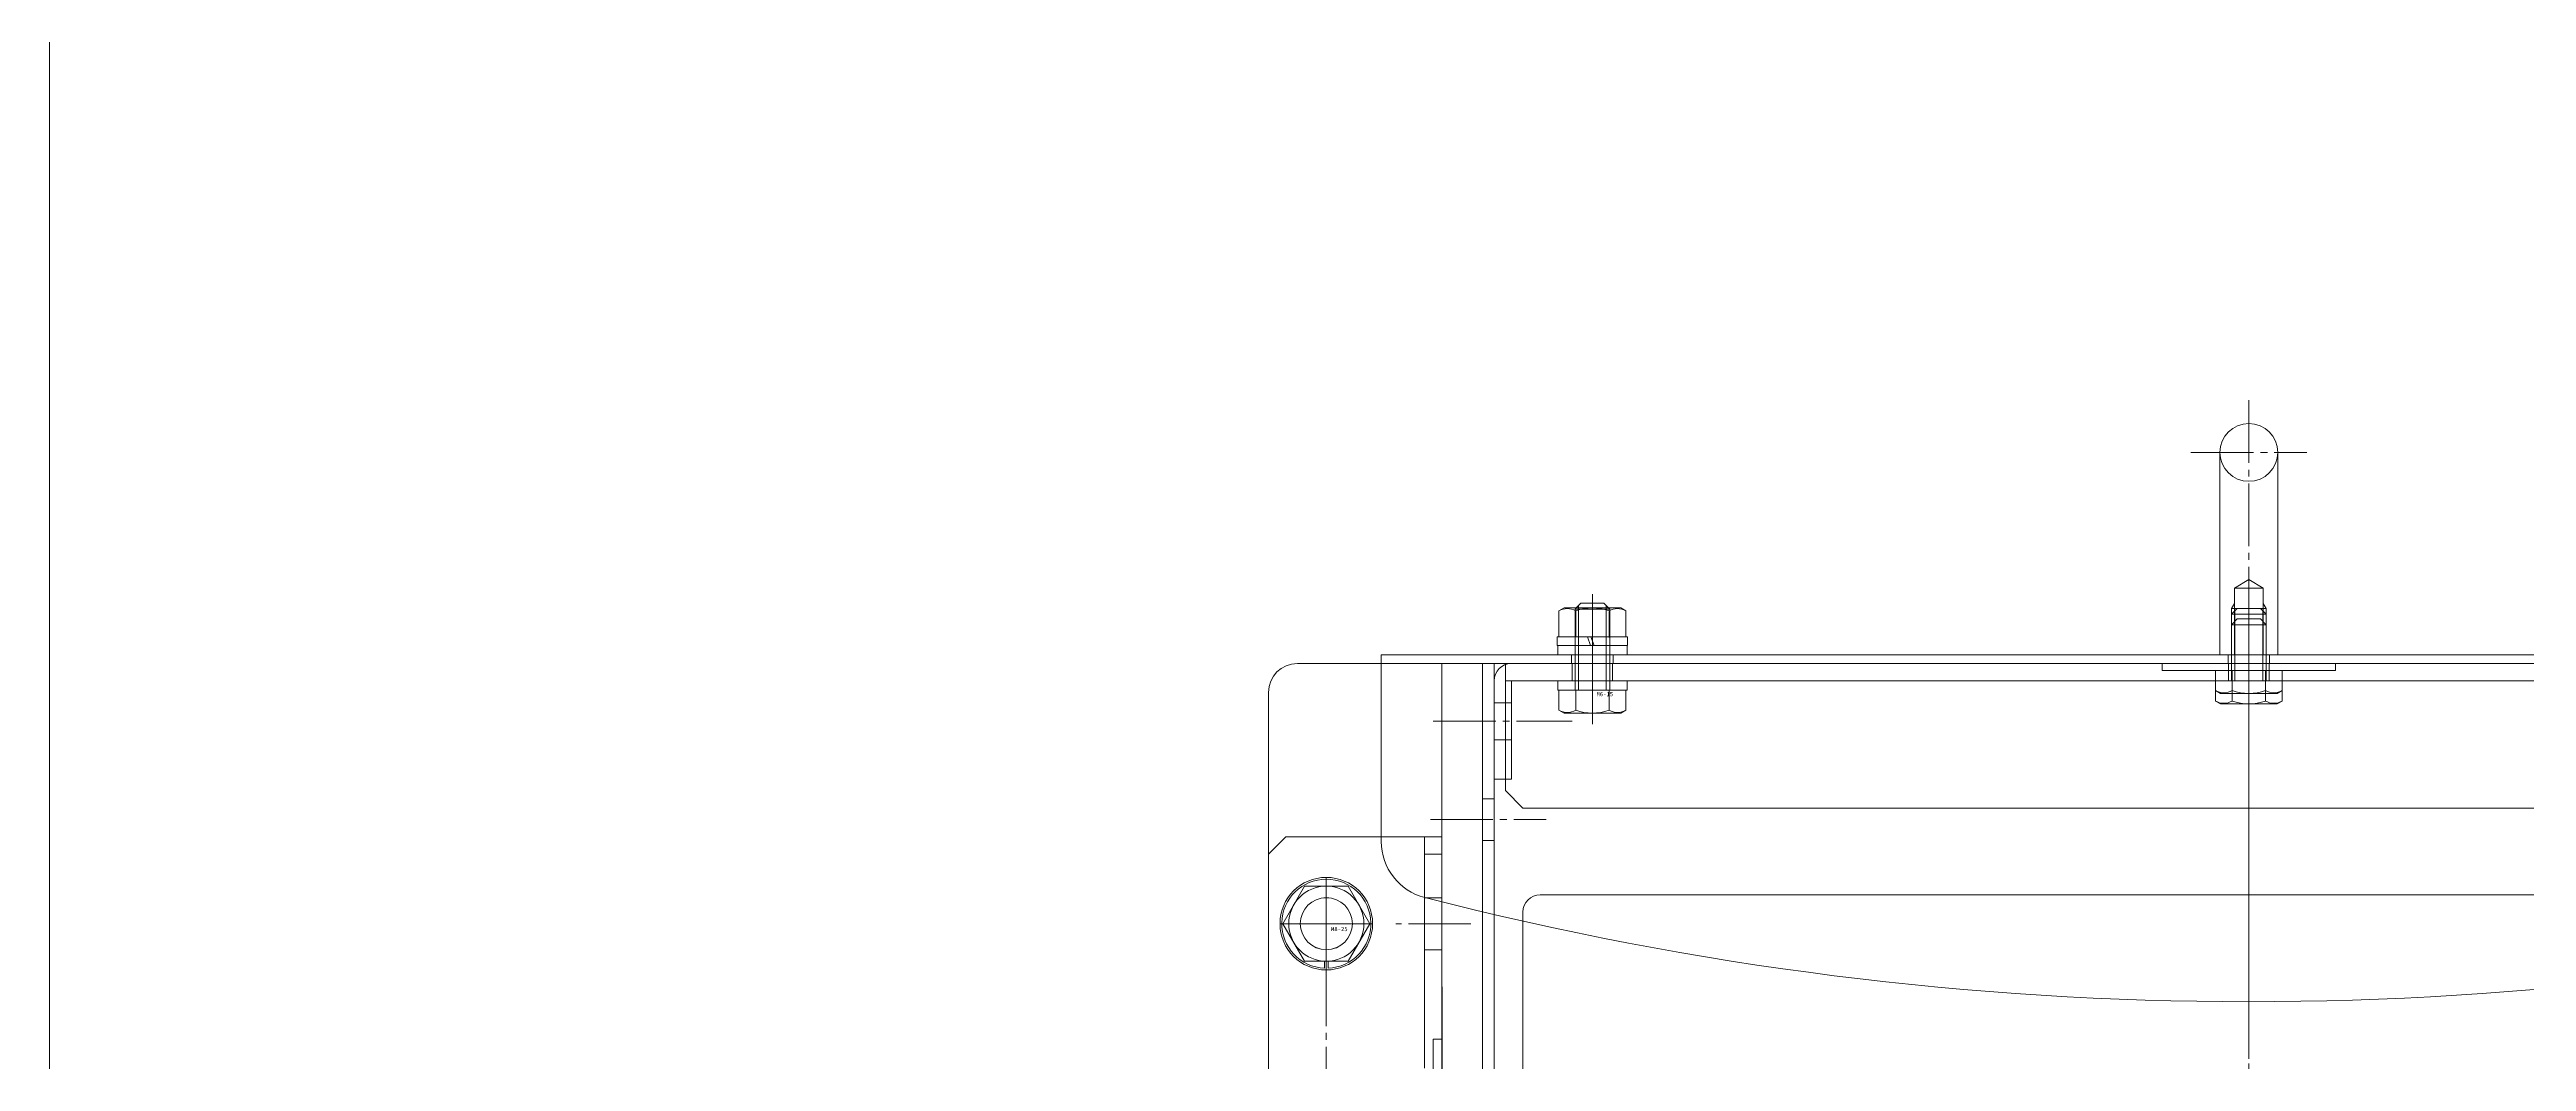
# Model space of a CAD drawing. Units: millimetres at full size. Extents: x -5218 to 5218, y -4308 to 3712.
# Drawn here: x -5168.5 to -4740.3, y -1744.1 to -1569.2 of the extents above; entities that cross this region are included whole.
import ezdxf
from ezdxf.enums import TextEntityAlignment as Align

# ---------------------------------------------------------------- set-up
doc = ezdxf.new("R2010")
doc.units = ezdxf.units.MM
doc.header["$LTSCALE"] = 1.2
doc.linetypes.add('CHAIN2', pattern=[12, 9, -1, 1, -1])
for name, color, linetype, lineweight in [('0-0_Defpoints', 3, 'Continuous', 9), ('0-1_01_外形線', 134, 'Continuous', 9), ('0-2_03_かくれ線', 5, 'Continuous', 9), ('0-3_04_中心線', 4, 'CHAIN2', 9), ('0-4_02_細線', 6, 'Continuous', 9), ('0-7_0', 134, 'Continuous', 9)]:
    doc.layers.add(name, color=color, linetype=linetype, lineweight=lineweight)
doc.styles.add('ＭＳ ゴシック', font='')
doc.styles.get('ＭＳ ゴシック').set_extended_font_data('MS Gothic')

msp = doc.modelspace()

# ---------------------------------------------------------------- linework, layer by layer
at = {"layer": '0-0_Defpoints'}
msp.add_lwpolyline([(-2808.917, -352.378), (-2808.917, -3712.287), (-5168.518, -3712.287), (-5168.518, -352.378)], close=True, dxfattribs=at)
at = {"layer": '0-1_01_外形線'}
for p, q in [((-4793.268, -1673.815), (-4793.268, -1638.816)), ((-4783.268, -1673.815), (-4783.268, -1638.816)), ((-4896.868, -1665.715), (-4906.668, -1665.715)), ((-4904.568, -1665.715), (-4903.768, -1664.915)), ((-4903.768, -1664.915), (-4899.768, -1664.915)), ((-4901.768, -1665.815), (-4901.768, -1670.815)), ((-4898.968, -1665.715), (-4899.768, -1664.915)), ((-4895.994, -1666.219), (-4896.868, -1665.715)), ((-4904.655, -1670.715), (-4904.655, -1666.219)), ((-4898.881, -1670.815), (-4898.881, -1666.319)), ((-4895.994, -1670.715), (-4895.994, -1666.219)), ((-4902.614, -1670.715), (-4907.868, -1670.715)), ((-4907.868, -1670.715), (-4907.868, -1672.215)), ((-4902.068, -1672.215), (-4907.868, -1672.215)), ((-4907.768, -1672.215), (-4895.768, -1672.215)), ((-4907.768, -1672.215), (-4907.768, -1673.815)), ((-4907.768, -1673.815), (-4895.768, -1673.815)), ((-4895.994, -1670.715), (-4907.541, -1670.715)), ((-4902.068, -1672.215), (-4902.614, -1670.715)), ((-4895.668, -1670.715), (-4902.014, -1670.715)), ((-4901.468, -1672.215), (-4902.014, -1670.715)), ((-4901.768, -1670.715), (-4901.768, -1672.215)), ((-4895.668, -1672.215), (-4901.468, -1672.215)), ((-4895.768, -1672.215), (-4895.768, -1673.815)), ((-4895.668, -1672.215), (-4895.668, -1670.715)), ((-4783.268, -1673.815), (-4793.268, -1673.815)), ((-4952.768, -1675.315), (-4938.268, -1675.315)), ((-4957.768, -1680.315), (-4957.768, -1708.315)), ((-4938.269, -1705.32), (-4954.769, -1705.321)), ((-4951.521, -1713.815), (-4955.274, -1720.315)), ((-4944.015, -1713.815), (-4951.521, -1713.815)), ((-4930.767, -1745.318), (-4930.768, -1715.82)), ((-4927.767, -1745.817), (-4927.768, -1716.564)), ((-4955.274, -1720.315), (-4951.521, -1726.815)), ((-4951.521, -1726.815), (-4944.015, -1726.815)), ((-4948.068, -1726.815), (-4948.068, -1728.009)), ((-4947.468, -1726.815), (-4947.468, -1728.009)), ((-4929.268, -1740.308), (-4929.268, -2073.859)), ((-4927.768, -1740.308), (-4929.268, -1740.308)), ((-4927.768, -1740.308), (-4927.768, -2073.859))]:
    msp.add_line(p, q, dxfattribs=at)
for points in [[(-4907.541, -1670.715), (-4907.541, -1666.219), (-4906.668, -1665.715)], [(-4957.766, -1783.169), (-4957.768, -1708.321), (-4954.769, -1705.321)], [(-4944.015, -1726.815), (-4940.262, -1720.315), (-4944.015, -1713.815)]]:
    msp.add_lwpolyline(points, dxfattribs=at)
for radius in [8, 6.5]:
    msp.add_circle((-4947.768, -1720.315), radius, dxfattribs=at)
for centre, radius, start, end in [((-4788.268, -1638.816), 5, 0, 180), ((-4906.098, -1668.719), 2.887, 60.00001, 119.99999), ((-4901.768, -1674.229), 8.514, 70.18087, 109.81913), ((-4897.438, -1668.719), 2.887, 60.00001, 119.99999), ((-4952.768, -1680.315), 5, 90, 180), ((-4947.768, -1720.315), 7.7, 272.23287, 267.76713)]:
    msp.add_arc(centre, radius, start, end, dxfattribs=at)
at = {"layer": '0-2_03_かくれ線'}
for p, q in [((-4790.768, -1662.315), (-4788.268, -1660.813)), ((-4788.268, -1660.813), (-4785.768, -1662.315)), ((-4904.768, -1665.915), (-4904.568, -1665.715)), ((-4904.168, -1679.915), (-4904.168, -1665.715)), ((-4899.368, -1679.915), (-4899.368, -1665.715)), ((-4898.768, -1665.915), (-4898.968, -1665.715)), ((-4791.268, -1665.815), (-4790.768, -1664.949)), ((-4791.268, -1673.815), (-4791.268, -1665.815)), ((-4791.268, -1666.815), (-4790.268, -1665.815)), ((-4790.268, -1665.815), (-4786.268, -1665.815)), ((-4785.268, -1666.815), (-4786.268, -1665.815)), ((-4785.768, -1662.315), (-4785.768, -1673.815)), ((-4785.268, -1665.815), (-4785.768, -1664.949)), ((-4904.768, -1665.915), (-4898.768, -1665.915)), ((-4904.768, -1679.915), (-4904.768, -1665.915)), ((-4898.768, -1679.915), (-4898.768, -1665.915)), ((-4791.269, -1668.616), (-4790.269, -1667.616)), ((-4791.268, -1678.315), (-4791.269, -1668.616)), ((-4791.269, -1668.616), (-4785.269, -1668.616)), ((-4791.267, -1676.514), (-4791.268, -1666.815)), ((-4791.268, -1666.815), (-4785.268, -1666.815)), ((-4790.668, -1678.315), (-4790.668, -1668.016)), ((-4790.667, -1676.514), (-4790.667, -1666.214)), ((-4790.269, -1667.616), (-4786.269, -1667.616)), ((-4785.269, -1668.616), (-4786.269, -1667.616)), ((-4785.868, -1678.315), (-4785.868, -1668.017)), ((-4785.867, -1676.514), (-4785.867, -1666.216)), ((-4785.268, -1678.315), (-4785.269, -1668.616)), ((-4785.267, -1676.514), (-4785.268, -1666.815)), ((-4905.368, -1675.315), (-4905.368, -1673.815)), ((-4898.168, -1675.315), (-4898.168, -1673.815)), ((-4791.868, -1675.315), (-4791.868, -1673.815)), ((-4791.868, -1675.315), (-4791.868, -1673.815)), ((-4791.868, -1675.315), (-4791.868, -1673.815)), ((-4784.668, -1675.315), (-4784.668, -1673.815)), ((-4784.668, -1675.315), (-4784.668, -1673.815)), ((-4784.668, -1675.315), (-4784.668, -1673.815)), ((-4938.268, -1675.315), (-4638.268, -1675.315)), ((-4938.268, -1675.315), (-4638.268, -1675.315)), ((-4918.768, -2043.315), (-4918.768, -1675.315)), ((-4916.768, -1675.315), (-4916.768, -1697.315)), ((-4916.768, -1678.315), (-4659.768, -1678.315)), ((-4660.769, -1675.315), (-4915.768, -1675.315)), ((-4907.768, -1678.315), (-4895.768, -1678.315)), ((-4907.768, -1678.315), (-4907.768, -1679.915)), ((-4905.268, -1675.315), (-4905.268, -1678.315)), ((-4898.268, -1675.315), (-4898.268, -1678.315)), ((-4895.768, -1678.315), (-4895.768, -1679.915)), ((-4794.042, -1678.315), (-4794.042, -1681.811)), ((-4794.042, -1678.315), (-4782.495, -1678.315)), ((-4794.041, -1676.514), (-4794.041, -1680.009)), ((-4794.041, -1676.514), (-4782.494, -1676.514)), ((-4791.768, -1675.315), (-4791.768, -1678.315)), ((-4791.155, -1678.315), (-4791.155, -1681.811)), ((-4791.154, -1676.514), (-4791.154, -1680.009)), ((-4785.381, -1676.514), (-4785.381, -1680.009)), ((-4785.381, -1678.315), (-4785.381, -1681.811)), ((-4784.768, -1675.315), (-4784.768, -1678.315)), ((-4782.495, -1678.315), (-4782.495, -1681.811)), ((-4782.494, -1676.514), (-4782.494, -1680.009)), ((-4918.768, -1682.115), (-4915.768, -1682.115)), ((-4907.768, -1679.915), (-4895.768, -1679.915)), ((-4907.541, -1679.915), (-4907.541, -1683.411)), ((-4907.541, -1679.915), (-4895.994, -1679.915)), ((-4904.655, -1679.915), (-4904.655, -1683.411)), ((-4898.881, -1679.915), (-4898.881, -1683.411)), ((-4895.994, -1679.915), (-4895.994, -1683.411)), ((-4794.042, -1681.811), (-4793.168, -1682.315)), ((-4794.041, -1680.009), (-4793.167, -1680.514)), ((-4793.168, -1682.315), (-4783.368, -1682.315)), ((-4793.167, -1680.514), (-4783.367, -1680.514)), ((-4782.495, -1681.811), (-4783.368, -1682.315)), ((-4782.494, -1680.009), (-4783.367, -1680.514)), ((-4907.541, -1683.411), (-4906.668, -1683.915)), ((-4906.668, -1683.915), (-4896.868, -1683.915)), ((-4895.994, -1683.411), (-4896.868, -1683.915)), ((-4918.768, -1688.515), (-4915.768, -1688.515)), ((-4920.768, -1698.715), (-4918.768, -1698.715)), ((-4916.768, -1697.315), (-4913.768, -1700.315)), ((-4913.768, -1700.315), (-4662.768, -1700.315)), ((-4957.767, -1708.314), (-4957.769, -1987.313)), ((-4930.768, -1715.82), (-4930.769, -1705.32)), ((-4927.769, -1708.32), (-4930.769, -1708.32)), ((-4920.768, -1705.915), (-4918.768, -1705.915)), ((-4947.768, -1712.815), (-4947.768, -1727.815)), ((-4927.768, -1715.82), (-4930.768, -1715.82)), ((-4665.769, -1715.315), (-4910.768, -1715.315)), ((-4913.768, -1718.315), (-4913.768, -1852.315)), ((-4927.768, -1724.82), (-4930.768, -1724.82))]:
    msp.add_line(p, q, dxfattribs=at)
for points in [[(-4785.268, -1673.815), (-4785.268, -1665.815), (-4791.268, -1665.815)], [(-4790.768, -1673.815), (-4790.768, -1662.315), (-4785.768, -1662.315)], [(-4918.768, -1718.743), (-4918.768, -1675.312), (-4927.768, -1675.315), (-4927.768, -1716.559)], [(-4918.768, -1678.315), (-4918.768, -1695.315), (-4915.768, -1695.315), (-4915.768, -1678.315), (-4660.769, -1678.315), (-4660.769, -1695.315), (-4657.769, -1695.315)], [(-4916.768, -1675.315), (-4659.768, -1675.315), (-4659.768, -1697.315)], [(-4927.768, -1716.564), (-4927.769, -1705.32), (-4938.269, -1705.32)]]:
    msp.add_lwpolyline(points, dxfattribs=at)
for points in [[(-4655.769, -1675.315), (-4920.768, -1675.315), (-4920.768, -2043.315), (-4655.769, -2043.315)], [(-4803.267, -1676.514), (-4773.268, -1676.514), (-4773.269, -1675.315), (-4803.268, -1675.315)]]:
    msp.add_lwpolyline(points, close=True, dxfattribs=at)
for centre in [(-4947.768, -1720.315), (-4947.768, -1720.321)]:
    msp.add_circle(centre, 4.5, dxfattribs=at)
for centre, radius, start, end in [((-4788.268, -1638.816), 5, 180, 0), ((-4915.768, -1678.315), 3, 90, 180), ((-4792.598, -1677.509), 2.887, 240.00001, 299.99999), ((-4792.598, -1679.311), 2.887, 240.00001, 299.99999), ((-4788.268, -1673.801), 8.514, 250.18087, 289.81913), ((-4788.267, -1671.999), 8.514, 250.18087, 289.81913), ((-4783.938, -1679.311), 2.887, 240.00001, 299.99999), ((-4783.937, -1677.509), 2.887, 240.00001, 299.99999), ((-4906.098, -1680.911), 2.887, 240.00001, 299.99999), ((-4901.768, -1675.401), 8.514, 250.18087, 289.81913), ((-4897.438, -1680.911), 2.887, 240.00001, 299.99999), ((-4910.768, -1718.315), 3, 90, 180)]:
    msp.add_arc(centre, radius, start, end, dxfattribs=at)
at = {"layer": '0-3_04_中心線'}
for p, q in [((-4788.268, -1683.815), (-4788.268, -1629.816)), ((-4798.268, -1638.816), (-4778.268, -1638.816)), ((-4901.768, -1685.815), (-4901.768, -1663.315)), ((-4901.768, -1664.915), (-4901.768, -1683.915)), ((-4788.268, -1685.815), (-4788.268, -1663.315)), ((-4788.268, -1685.315), (-4788.268, -1663.815)), ((-4788.268, -1738.815), (-4788.268, -1668.815)), ((-4901.768, -1683.315), (-4901.768, -1670.315)), ((-4788.268, -1683.315), (-4788.268, -1670.315)), ((-4788.268, -1675.315), (-4788.268, -2050.315)), ((-4788.268, -2043.315), (-4788.268, -1675.315)), ((-4929.268, -1685.315), (-4905.268, -1685.315)), ((-4929.768, -1702.315), (-4909.768, -1702.315)), ((-4947.768, -1712.315), (-4947.768, -1728.315)), ((-4947.768, -1712.815), (-4947.768, -1802.815)), ((-4947.768, -1712.821), (-4947.765, -1802.821)), ((-4947.768, -1725.915), (-4947.768, -1714.715)), ((-4939.768, -1720.315), (-4955.768, -1720.315)), ((-4955.268, -1720.315), (-4940.268, -1720.315)), ((-4940.268, -1720.321), (-4955.268, -1720.321)), ((-4922.768, -1720.32), (-4935.768, -1720.32))]:
    msp.add_line(p, q, dxfattribs=at)
at = {"layer": '0-4_02_細線'}
for p, q in [((-4904.168, -1665.315), (-4904.168, -1665.715)), ((-4899.368, -1665.315), (-4899.368, -1665.715))]:
    msp.add_line(p, q, dxfattribs=at)
at = {"layer": '0-7_0'}
for p, q in [((-4927.768, -1716.559), (-4927.768, -1883.312)), ((-4918.768, -1883.312), (-4918.768, -1718.743))]:
    msp.add_line(p, q, dxfattribs=at)
msp.add_lwpolyline([(-4638.268, -1673.815), (-4938.268, -1673.815), (-4938.268, -1706.114)], dxfattribs=at)
for centre, radius, start, end in [((-4928.268, -1706.114), 10, 180, 255.58823), ((-4788.268, -1161.315), 572.499, 255.58823, 284.41177)]:
    msp.add_arc(centre, radius, start, end, dxfattribs=at)

# ---------------------------------------------------------------- texts
at = {"layer": '0-2_03_かくれ線', "style": 'ＭＳ ゴシック'}
for s, p in [('M6-15', (-4901.053, -1681.206)), ('M8-25', (-4946.958, -1721.824))]:
    msp.add_text(s, height=0.7331, dxfattribs=at).set_placement(p, align=Align.BOTTOM_LEFT)

doc.saveas('drawing.dxf')
